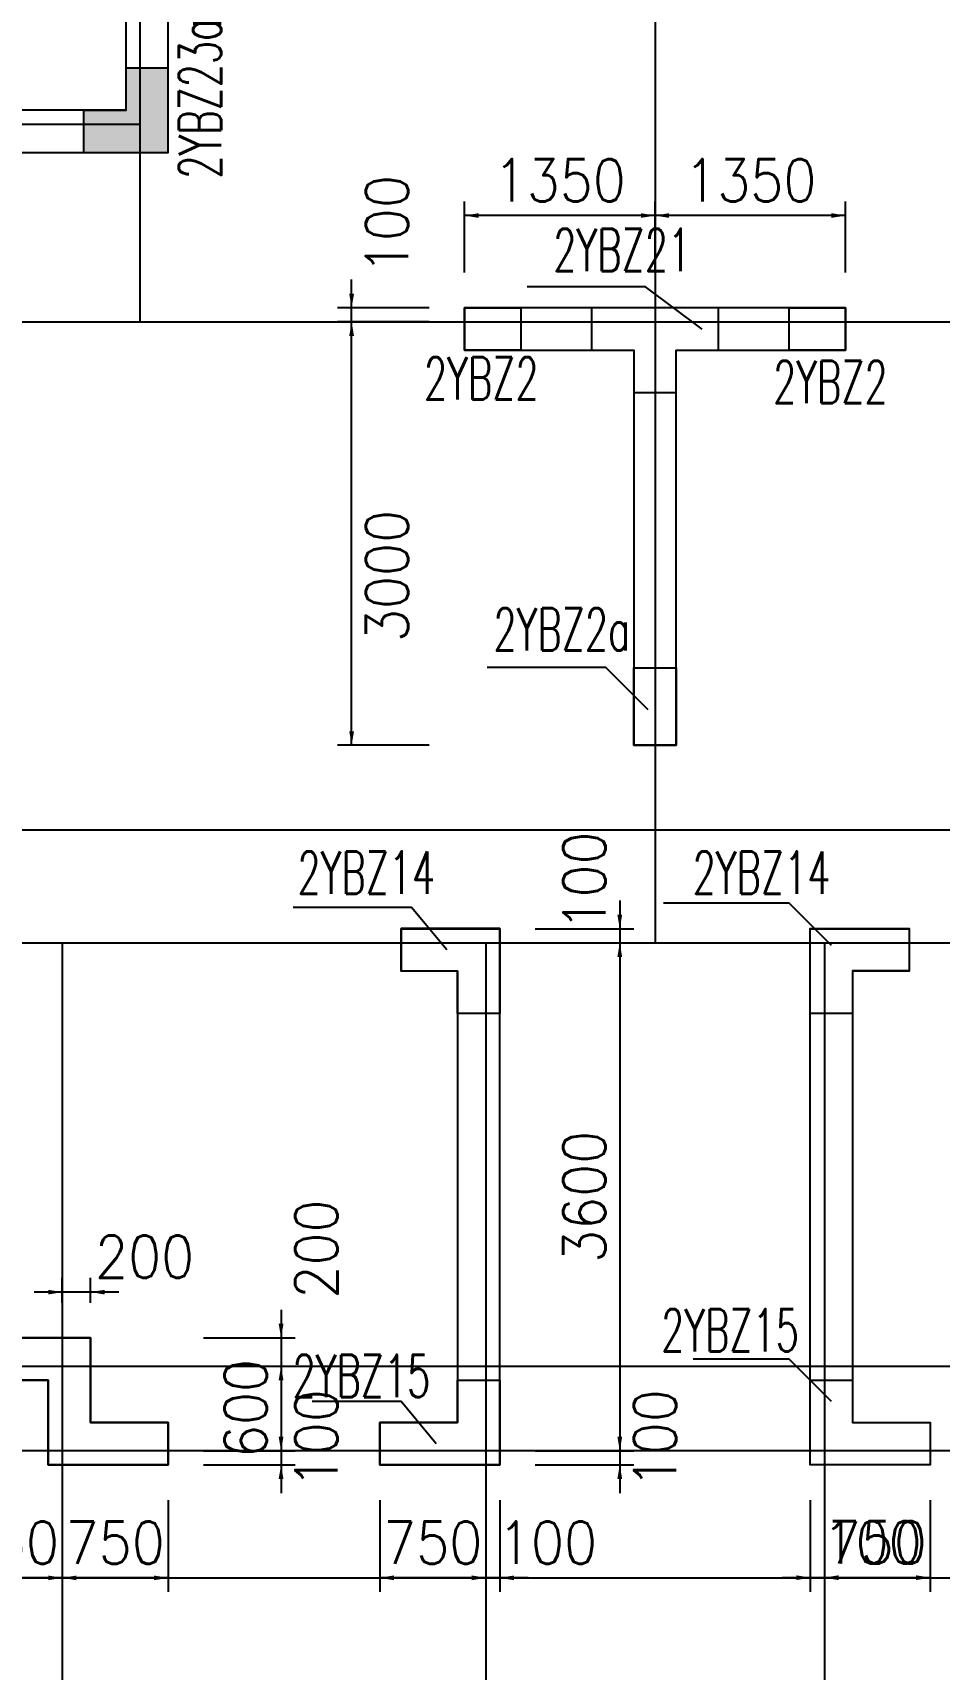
# Model space of a CAD drawing. Extents: x 387171 to 699106, y 11966 to 245688.
# Drawn here: x 568298 to 574722, y 217889 to 229487 of the extents above; entities that cross this region are included whole.
import ezdxf

# ---------------------------------------------------------------- set-up
doc = ezdxf.new("R2010")
doc.units = 0
doc.header["$LTSCALE"] = 100
doc.header["$MEASUREMENT"] = 0
for name, color, linetype in [('b边缘构件', 235, 'Continuous'), ('DOTE', 253, 'Continuous'), ('wall-主楼', 2, 'Continuous'), ('Y阴影', 254, 'Continuous'), ('小尺寸', 4, 'Continuous'), ('边缘构件标注', 1, 'Continuous')]:
    doc.layers.add(name, color=color, linetype=linetype)
doc.styles.get("Standard").update_dxf_attribs({"font": 'standard'})
doc.dimstyles.get("Standard").update_dxf_attribs({"dimtxt": 300, "dimasz": 100, "dimexe": 100, "dimexo": 250, "dimgap": 100, "dimtad": 0, "dimtoh": 1, "dimdec": 0, "dimdsep": 46, "dimcen": 0.09, "dimclrt": 7, "dimadec": 0, "dimazin": 0, "dimtfac": 1, "dimtdec": 4, "dimtofl": 0, "dimtmove": 0, "dimatfit": 3, "dimfxl": 1, "dimtolj": 1, "dimtzin": 0, "dimarcsym": 0})

# ---------------------------------------------------------------- blocks, each defined once
blk = doc.blocks.new('*D2613')
at = {"layer": '小尺寸', "color": 0, "linetype": 'ByBlock', "lineweight": -2}
for p, q in [((570058, 220437), (570058, 219837)), ((569508, 220237), (570158, 220237)), ((569508, 220037), (570158, 220037))]:
    blk.add_line(p, q, dxfattribs=at)
for points in [[(570058, 220237), (570041, 220337), (570075, 220337)], [(570058, 220037), (570075, 219937), (570041, 219937)]]:
    blk.add_solid(points, dxfattribs=at)
at = {"layer": '小尺寸', "color": 7, "linetype": 'Continuous', "lineweight": -2, "insert": (570308, 220867), "char_height": 300, "width": 566.67, "attachment_point": 5, "rotation": 90}
blk.add_mtext('200', dxfattribs=at)
blk = doc.blocks.new('*D2248')
at = {"layer": '小尺寸', "color": 0, "linetype": 'ByBlock', "lineweight": -2}
for p, q in [((570058, 219637), (570058, 219137)), ((569508, 219437), (570158, 219437)), ((569508, 219337), (570158, 219337))]:
    blk.add_line(p, q, dxfattribs=at)
for points in [[(570058, 219437), (570041, 219537), (570075, 219537)], [(570058, 219337), (570075, 219237), (570041, 219237)]]:
    blk.add_solid(points, dxfattribs=at)
at = {"layer": '小尺寸', "color": 7, "linetype": 'Continuous', "lineweight": -2, "insert": (570308, 219523), "char_height": 300, "width": 476.67, "attachment_point": 5, "rotation": 90}
blk.add_mtext('100', dxfattribs=at)
blk = doc.blocks.new('*D4119')
at = {"layer": '小尺寸', "color": 0, "linetype": 'ByBlock', "lineweight": -2}
for p, q in [((572458, 223337), (572458, 222837)), ((571858, 223137), (572558, 223137)), ((571858, 223037), (572558, 223037))]:
    blk.add_line(p, q, dxfattribs=at)
for points in [[(572458, 223137), (572441, 223237), (572475, 223237)], [(572458, 223037), (572475, 222937), (572441, 222937)]]:
    blk.add_solid(points, dxfattribs=at)
at = {"layer": '小尺寸', "color": 7, "linetype": 'Continuous', "lineweight": -2, "insert": (572208, 223475), "char_height": 300, "width": 476.67, "attachment_point": 5, "rotation": 90}
blk.add_mtext('100', dxfattribs=at)
blk = doc.blocks.new('*D3880')
at = {"layer": '小尺寸', "color": 0, "linetype": 'ByBlock', "lineweight": -2}
for p, q in [((572458, 219637), (572458, 219137)), ((571858, 219437), (572558, 219437)), ((571858, 219337), (572558, 219337))]:
    blk.add_line(p, q, dxfattribs=at)
for points in [[(572458, 219437), (572441, 219537), (572475, 219537)], [(572458, 219337), (572475, 219237), (572441, 219237)]]:
    blk.add_solid(points, dxfattribs=at)
at = {"layer": '小尺寸', "color": 7, "linetype": 'Continuous', "lineweight": -2, "insert": (572708, 219523), "char_height": 300, "width": 476.67, "attachment_point": 5, "rotation": 90}
blk.add_mtext('100', dxfattribs=at)
blk = doc.blocks.new('*D49')
at = {"layer": '小尺寸', "color": 0, "linetype": 'ByBlock', "lineweight": -2}
for p, q in [((571108, 227437), (570458, 227437)), ((570558, 224437), (570558, 227437)), ((571108, 224437), (570458, 224437))]:
    blk.add_line(p, q, dxfattribs=at)
for points in [[(570558, 227437), (570575, 227337), (570541, 227337)], [(570558, 224437), (570541, 224537), (570575, 224537)]]:
    blk.add_solid(points, dxfattribs=at)
at = {"layer": '小尺寸', "color": 7, "linetype": 'Continuous', "lineweight": -2, "insert": (570808, 225637), "char_height": 300, "width": 780, "attachment_point": 5, "rotation": 90}
blk.add_mtext('3000', dxfattribs=at)
blk = doc.blocks.new('*D4377')
at = {"layer": '小尺寸', "color": 0, "linetype": 'ByBlock', "lineweight": -2}
for p, q in [((570558, 227237), (570558, 227737)), ((571108, 227537), (570458, 227537)), ((571108, 227437), (570458, 227437))]:
    blk.add_line(p, q, dxfattribs=at)
for points in [[(570558, 227537), (570541, 227637), (570575, 227637)], [(570558, 227437), (570575, 227337), (570541, 227337)]]:
    blk.add_solid(points, dxfattribs=at)
at = {"layer": '小尺寸', "color": 7, "linetype": 'Continuous', "lineweight": -2, "insert": (570808, 228127), "char_height": 300, "width": 476.67, "attachment_point": 5, "rotation": 90}
blk.add_mtext('100', dxfattribs=at)
blk = doc.blocks.new('*D4267')
at = {"layer": '小尺寸', "color": 0, "linetype": 'ByBlock', "lineweight": -2}
for p, q in [((572708, 227788), (572708, 228291)), ((574058, 227788), (574058, 228291)), ((574058, 228191), (572708, 228191))]:
    blk.add_line(p, q, dxfattribs=at)
for points in [[(572708, 228191), (572808, 228208), (572808, 228175)], [(574058, 228191), (573958, 228175), (573958, 228208)]]:
    blk.add_solid(points, dxfattribs=at)
at = {"layer": '小尺寸', "color": 7, "linetype": 'Continuous', "lineweight": -2, "insert": (573383, 228441), "char_height": 300, "width": 690, "attachment_point": 5, "rotation": 360}
blk.add_mtext('1350', dxfattribs=at)
blk = doc.blocks.new('*D2122')
at = {"layer": '小尺寸', "color": 0, "linetype": 'ByBlock', "lineweight": -2}
for p, q in [((571358, 227787), (571358, 228291)), ((572708, 227787), (572708, 228291)), ((572708, 228191), (571358, 228191))]:
    blk.add_line(p, q, dxfattribs=at)
for points in [[(571358, 228191), (571458, 228208), (571458, 228175)], [(572708, 228191), (572608, 228175), (572608, 228208)]]:
    blk.add_solid(points, dxfattribs=at)
at = {"layer": '小尺寸', "color": 7, "linetype": 'Continuous', "lineweight": -2, "insert": (572033, 228441), "char_height": 300, "width": 690, "attachment_point": 5, "rotation": 360}
blk.add_mtext('1350', dxfattribs=at)
blk = doc.blocks.new('*D4295')
at = {"layer": '小尺寸', "color": 0, "linetype": 'ByBlock', "lineweight": -2}
for p, q in [((568508, 220487), (568508, 220662)), ((568708, 220487), (568708, 220662)), ((568908, 220562), (568308, 220562))]:
    blk.add_line(p, q, dxfattribs=at)
for points in [[(568508, 220562), (568408, 220545), (568408, 220578)], [(568708, 220562), (568808, 220578), (568808, 220545)]]:
    blk.add_solid(points, dxfattribs=at)
at = {"layer": '小尺寸', "color": 7, "linetype": 'Continuous', "lineweight": -2, "insert": (569091, 220812), "char_height": 300, "width": 566.67, "attachment_point": 5, "rotation": 360}
blk.add_mtext('200', dxfattribs=at)
blk = doc.blocks.new('*D3296')
at = {"layer": '小尺寸', "color": 0, "linetype": 'ByBlock', "lineweight": -2}
for p, q in [((571858, 223037), (572558, 223037)), ((572458, 223037), (572458, 219437)), ((571858, 219437), (572558, 219437))]:
    blk.add_line(p, q, dxfattribs=at)
for points in [[(572458, 223037), (572475, 222937), (572441, 222937)], [(572458, 219437), (572441, 219537), (572475, 219537)]]:
    blk.add_solid(points, dxfattribs=at)
at = {"layer": '小尺寸', "color": 7, "linetype": 'Continuous', "lineweight": -2, "insert": (572208, 221237), "char_height": 300, "width": 775, "attachment_point": 5, "rotation": 90}
blk.add_mtext('3600', dxfattribs=at)
blk = doc.blocks.new('*D4312')
at = {"layer": '小尺寸', "color": 0, "linetype": 'ByBlock', "lineweight": -2}
for p, q in [((569508, 220037), (570158, 220037)), ((570058, 220037), (570058, 219437)), ((569508, 219437), (570158, 219437))]:
    blk.add_line(p, q, dxfattribs=at)
for points in [[(570058, 220037), (570075, 219937), (570041, 219937)], [(570058, 219437), (570041, 219537), (570075, 219537)]]:
    blk.add_solid(points, dxfattribs=at)
at = {"layer": '小尺寸', "color": 7, "linetype": 'Continuous', "lineweight": -2, "insert": (569808, 219737), "char_height": 300, "width": 556.67, "attachment_point": 5, "rotation": 90}
blk.add_mtext('600', dxfattribs=at)
blk = doc.blocks.new('*D2263')
at = {"layer": '小尺寸', "color": 0, "linetype": 'ByBlock', "lineweight": -2}
for p, q in [((570758, 219087), (570758, 218437)), ((571508, 218944), (571508, 218437)), ((571508, 218537), (570758, 218537))]:
    blk.add_line(p, q, dxfattribs=at)
for points in [[(570758, 218537), (570858, 218554), (570858, 218520)], [(571508, 218537), (571408, 218520), (571408, 218554)]]:
    blk.add_solid(points, dxfattribs=at)
at = {"layer": '小尺寸', "color": 7, "linetype": 'Continuous', "lineweight": -2, "insert": (571133, 218787), "char_height": 300, "width": 566.67, "attachment_point": 5, "rotation": 360}
blk.add_mtext('750', dxfattribs=at)
blk = doc.blocks.new('*D2013')
at = {"layer": '小尺寸', "color": 0, "linetype": 'ByBlock', "lineweight": -2}
for p, q in [((574658, 219087), (574658, 218438)), ((573908, 218957), (573908, 218438)), ((574658, 218538), (573908, 218538))]:
    blk.add_line(p, q, dxfattribs=at)
for points in [[(573908, 218538), (574008, 218555), (574008, 218521)], [(574658, 218538), (574558, 218521), (574558, 218555)]]:
    blk.add_solid(points, dxfattribs=at)
at = {"layer": '小尺寸', "color": 7, "linetype": 'Continuous', "lineweight": -2, "insert": (574283, 218788), "char_height": 300, "width": 566.67, "attachment_point": 5, "rotation": 360}
blk.add_mtext('750', dxfattribs=at)
blk = doc.blocks.new('*D2766')
at = {"layer": '小尺寸', "color": 0, "linetype": 'ByBlock', "lineweight": -2}
for p, q in [((573808, 219087), (573808, 218438)), ((573908, 218957), (573908, 218438)), ((574108, 218538), (573608, 218538))]:
    blk.add_line(p, q, dxfattribs=at)
for points in [[(573808, 218538), (573708, 218521), (573708, 218555)], [(573908, 218538), (574008, 218555), (574008, 218521)]]:
    blk.add_solid(points, dxfattribs=at)
at = {"layer": '小尺寸', "color": 7, "linetype": 'Continuous', "lineweight": -2, "insert": (574246, 218788), "char_height": 300, "width": 476.67, "attachment_point": 5, "rotation": 360}
blk.add_mtext('100', dxfattribs=at)
blk = doc.blocks.new('*D2496')
at = {"layer": '小尺寸', "color": 0, "linetype": 'ByBlock', "lineweight": -2}
for p, q in [((571608, 219087), (571608, 218437)), ((571808, 218537), (571308, 218537)), ((571508, 218563), (571508, 218437))]:
    blk.add_line(p, q, dxfattribs=at)
for points in [[(571508, 218537), (571408, 218520), (571408, 218553)], [(571608, 218537), (571708, 218553), (571708, 218520)]]:
    blk.add_solid(points, dxfattribs=at)
at = {"layer": '小尺寸', "color": 7, "linetype": 'Continuous', "lineweight": -2, "insert": (571946, 218787), "char_height": 300, "width": 476.67, "attachment_point": 5, "rotation": 360}
blk.add_mtext('100', dxfattribs=at)
blk = doc.blocks.new('*D3761')
at = {"layer": '小尺寸', "color": 0, "linetype": 'ByBlock', "lineweight": -2}
for p, q in [((568508, 219787), (568508, 218437)), ((569258, 219087), (569258, 218437)), ((569258, 218537), (568508, 218537))]:
    blk.add_line(p, q, dxfattribs=at)
for points in [[(568508, 218537), (568608, 218553), (568608, 218520)], [(569258, 218537), (569158, 218520), (569158, 218553)]]:
    blk.add_solid(points, dxfattribs=at)
at = {"layer": '小尺寸', "color": 7, "linetype": 'Continuous', "lineweight": -2, "insert": (568883, 218787), "char_height": 300, "width": 566.67, "attachment_point": 5, "rotation": 360}
blk.add_mtext('750', dxfattribs=at)
blk = doc.blocks.new('*D3507')
at = {"layer": '小尺寸', "color": 0, "linetype": 'ByBlock', "lineweight": -2}
for p, q in [((568508, 219787), (568508, 218437)), ((567758, 219687), (567758, 218437)), ((568508, 218537), (567758, 218537))]:
    blk.add_line(p, q, dxfattribs=at)
for points in [[(567758, 218537), (567858, 218553), (567858, 218520)], [(568508, 218537), (568408, 218520), (568408, 218553)]]:
    blk.add_solid(points, dxfattribs=at)
at = {"layer": '小尺寸', "color": 7, "linetype": 'Continuous', "lineweight": -2, "insert": (568133, 218787), "char_height": 300, "width": 566.67, "attachment_point": 5, "rotation": 360}
blk.add_mtext('750', dxfattribs=at)

msp = doc.modelspace()

# ---------------------------------------------------------------- hatches: boundary and pattern name
at = {"layer": 'Y阴影'}
msp.add_hatch(color=256, dxfattribs=at).paths.add_polyline_path([(569258.1, 229236.9), (568958.1, 229236.9), (568958.1, 228936.9), (568658.1, 228936.9), (568658.1, 228637.9), (569258.1, 228637.9)], flags=0)
h = msp.add_hatch(dxfattribs=at)
h.set_pattern_fill('ANSI31', color=256, scale=25, style=0)
h.set_pattern_definition([])
h.paths.add_polyline_path([(571358.1, 227236.9), (571358.1, 227536.9), (571758.1, 227536.9), (571758.1, 227236.9)], flags=0)
h = msp.add_hatch(dxfattribs=at)
h.set_pattern_fill('ANSI31', color=256, scale=25, style=0)
h.set_pattern_definition([])
h.paths.add_polyline_path([(572558.1, 227236.9), (572558.1, 226936.9), (572858.1, 226936.9), (572858.1, 227236.9), (573158.1, 227236.9), (573158.1, 227536.9), (572258.1, 227536.9), (572258.1, 227236.9)], flags=0)
h = msp.add_hatch(dxfattribs=at)
h.set_pattern_fill('ANSI31', color=256, scale=25, style=0)
h.set_pattern_definition([])
h.paths.add_polyline_path([(573658.1, 227236.9), (573658.1, 227536.9), (574058.1, 227536.9), (574058.1, 227236.9)], flags=0)
h = msp.add_hatch(dxfattribs=at)
h.set_pattern_fill('ANSI31', color=256, scale=25, style=0)
h.set_pattern_definition([])
h.paths.add_polyline_path([(572858.1, 224986.9), (572858.1, 224436.9), (572558.1, 224436.9), (572558.1, 224986.9)], flags=0)
h = msp.add_hatch(dxfattribs=at)
h.set_pattern_fill('ANSI31', color=256, scale=25, style=0)
h.set_pattern_definition([])
h.paths.add_polyline_path([(571608.1, 223136.9), (571608.1, 222536.9), (571308.1, 222536.9), (571308.1, 222836.9), (570908.1, 222836.9), (570908.1, 223136.9)], flags=0)
h = msp.add_hatch(dxfattribs=at)
h.set_pattern_fill('ANSI31', color=256, scale=25, style=0)
h.set_pattern_definition([])
h.paths.add_polyline_path([(574508.1, 223136.9), (574508.1, 222836.9), (574108.1, 222836.9), (574108.1, 222536.9), (573808.1, 222536.9), (573808.1, 223136.9)], flags=0)
h = msp.add_hatch(dxfattribs=at)
h.set_pattern_fill('ANSI31', color=256, scale=25, style=0)
h.set_pattern_definition([])
h.paths.add_polyline_path([(569258.1, 219636.9), (569258.1, 219336.9), (568408.1, 219336.9), (568408.1, 219936.9), (567758.1, 219936.9), (567758.1, 220236.9), (568708.1, 220236.9), (568708.1, 219636.9)], flags=0)
h = msp.add_hatch(dxfattribs=at)
h.set_pattern_fill('ANSI31', color=256, scale=25, style=0)
h.set_pattern_definition([])
h.paths.add_polyline_path([(571608.1, 219936.9), (571608.1, 219336.9), (570758.1, 219336.9), (570758.1, 219636.9), (571308.1, 219636.9), (571308.1, 219936.9)], flags=0)
h = msp.add_hatch(dxfattribs=at)
h.set_pattern_fill('ANSI31', color=256, scale=25, style=0)
h.set_pattern_definition([])
h.paths.add_polyline_path([(574658.1, 219636.9), (574658.1, 219336.9), (573808.1, 219336.9), (573808.1, 219936.9), (574108.1, 219936.9), (574108.1, 219636.9)], flags=0)

# ---------------------------------------------------------------- linework, layer by layer
at = {"layer": 'b边缘构件'}
for points in [[(569258.1, 229236.9), (568958.1, 229236.9), (568958.1, 228936.9), (568658.1, 228936.9), (568658.1, 228637.9), (569258.1, 228637.9)], [(571358.1, 227236.9), (571358.1, 227536.9), (571758.1, 227536.9), (571758.1, 227236.9)], [(572558.1, 227236.9), (572558.1, 226936.9), (572858.1, 226936.9), (572858.1, 227236.9), (573158.1, 227236.9), (573158.1, 227536.9), (572258.1, 227536.9), (572258.1, 227236.9)], [(573658.1, 227236.9), (573658.1, 227536.9), (574058.1, 227536.9), (574058.1, 227236.9)]]:
    msp.add_lwpolyline(points, close=True, dxfattribs=at)
for points in [[(572858.1, 224986.9), (572858.1, 224436.9), (572558.1, 224436.9), (572558.1, 224986.9), (572858.1, 224986.9)], [(571608.1, 223136.9), (571608.1, 222536.9), (571308.1, 222536.9), (571308.1, 222836.9), (570908.1, 222836.9), (570908.1, 223136.9), (571608.1, 223136.9)], [(574508.1, 223136.9), (574508.1, 222836.9), (574108.1, 222836.9), (574108.1, 222536.9), (573808.1, 222536.9), (573808.1, 223136.9), (574508.1, 223136.9)], [(569258.1, 219636.9), (569258.1, 219336.9), (568408.1, 219336.9), (568408.1, 219936.9), (567758.1, 219936.9), (567758.1, 220236.9), (568708.1, 220236.9), (568708.1, 219636.9), (569258.1, 219636.9)], [(571608.1, 219936.9), (571608.1, 219336.9), (570758.1, 219336.9), (570758.1, 219636.9), (571308.1, 219636.9), (571308.1, 219936.9), (571608.1, 219936.9)], [(574658.1, 219636.9), (574658.1, 219336.9), (573808.1, 219336.9), (573808.1, 219936.9), (574108.1, 219936.9), (574108.1, 219636.9), (574658.1, 219636.9)]]:
    msp.add_lwpolyline(points, dxfattribs=at)
at = {"layer": 'DOTE'}
for p, q in [((569058.1, 234260.7), (569058.1, 227437.9)), ((572708.1, 234260.7), (572708.1, 223037.9)), ((558308.1, 228837.9), (569058.1, 228837.9)), ((539629.1, 227437.9), (590108.1, 227437.9)), ((539629.1, 223837.9), (599108.1, 223837.9)), ((539629.1, 223037.9), (585908.1, 223037.9)), ((568508.1, 223037.9), (568508.1, 210429.3)), ((571508.1, 223037.9), (571508.1, 210429.3)), ((573908.1, 223037.9), (573908.1, 210429.3)), ((539629.1, 220037.9), (582908.1, 220037.9)), ((587069.7, 219437.9), (539629.1, 219437.9)), ((530358.1, 218537.9), (599408.1, 218537.9))]:
    msp.add_line(p, q, dxfattribs=at)
at = {"layer": 'wall-主楼'}
for points in [[(566558.1, 229487.9), (566558.1, 228637.9), (569258.1, 228637.9), (569258.1, 231437.9), (566558.1, 231437.9), (566558.1, 230587.9), (566758.1, 230587.9), (566758.1, 231137.9), (568958.1, 231137.9), (568958.1, 228937.9), (566758.1, 228937.9), (566758.1, 229487.9)], [(574057.8, 227237.9), (574057.8, 227537.9), (571357.8, 227537.9), (571357.8, 227237.9), (572558.1, 227237.9), (572558.1, 224437.9), (572858.1, 224437.9), (572858.1, 227237.9)], [(571308.1, 222837.9), (571308.1, 219637.9), (570758.1, 219637.9), (570758.1, 219337.9), (571608.1, 219337.9), (571608.1, 223137.9), (570908.1, 223137.9), (570908.1, 222837.9)], [(574658.1, 219337.9), (573808.1, 219337.9), (573808.1, 223137.9), (574508.1, 223137.9), (574508.1, 222837.9), (574108.1, 222837.9), (574108.1, 219637.9), (574658.1, 219637.9)], [(567757.8, 219937.9), (568408.1, 219937.9), (568408.1, 219337.9), (569258.1, 219337.9), (569258.1, 219637.9), (568708.1, 219637.9), (568708.1, 220237.9), (567757.8, 220237.9)]]:
    msp.add_lwpolyline(points, close=True, dxfattribs=at)
at = {"layer": '边缘构件标注', "color": 200}
for points in [[(573041.2, 227386.9), (572641.2, 227686.9), (571801.2, 227686.9)], [(572659, 224689.3), (572359, 224989.3), (571519, 224989.3)], [(571233.1, 222986.9), (570983.1, 223286.9), (570143.1, 223286.9)], [(573958.1, 223018.9), (573658.1, 223318.9), (572768.1, 223318.9)], [(573958.1, 219786.9), (573658.1, 220086.9), (572978.1, 220086.9)], [(571158.1, 219486.9), (570908.1, 219786.9), (570278.1, 219786.9)]]:
    msp.add_lwpolyline(points, dxfattribs=at)

# ---------------------------------------------------------------- texts
at = {"layer": '边缘构件标注', "color": 200, "width": 0.7}
for s, rotation, p in [('2YBZ23a', 90, (569634.1, 228452.9)), ('2YBZ21', 360, (571987, 227797.8)), ('2YBZ2', 360, (571071, 226886.5)), ('2YBZ2', 360, (573544.2, 226861)), ('2YBZ2a', 360, (571562.8, 225108)), ('2YBZ14', 360, (570174.1, 223384.4)), ('2YBZ14', 360, (572974.5, 223384.4)), ('2YBZ15', 360, (572751.2, 220142)), ('2YBZ15', 360, (570139.3, 219817.4))]:
    msp.add_text(s, height=300, rotation=rotation, dxfattribs=at).set_placement(p)

# ---------------------------------------------------------------- dimensions: what is measured, and where the dimension line sits
at = {"layer": '小尺寸'}
for base, p1, p2, picture, middle in [((571358.1, 228191.2), (572708.1, 227536.9), (571358.1, 227536.9), '*D2122', (572033.1, 228441.2)), ((572708.1, 228191.2), (574058.1, 227537.9), (572708.1, 227537.9), '*D4267', (573383.1, 228441.2)), ((568508.1, 220561.7), (568708.1, 220236.9), (568508.1, 220236.9), '*D4295', (568608.1, 220811.7)), ((567758.1, 218536.6), (568508.1, 220036.6), (567758.1, 219936.9), '*D3507', (568133.1, 218786.6)), ((568508.1, 218536.6), (569258.1, 219336.9), (568508.1, 220036.6), '*D3761', (568883.1, 218786.6)), ((570758.1, 218536.9), (571508.1, 219193.7), (570758.1, 219336.9), '*D2263', (571133.1, 218786.9)), ((571508.1, 218536.6), (571608.1, 219336.9), (571508.1, 218812.7), '*D2496', (571558.1, 218786.6)), ((573808.1, 218538.1), (573908.1, 219206.9), (573808.1, 219336.9), '*D2766', (573858.1, 218788.1)), ((573908.1, 218538.1), (574658.1, 219336.9), (573908.1, 219206.9), '*D2013', (574283.1, 218788.1))]:
    dim = msp.add_linear_dim(base=base, p1=p1, p2=p2, angle=180, dimstyle='Standard', dxfattribs=at)
    dim.commit()
    dim.dimension.update_dxf_attribs({"geometry": picture, "text_midpoint": middle})
for p1, p2, distance, picture, middle in [((571358.1, 227436.6), (571358.1, 227536.9), 800, '*D4377', (570808.1, 227738.9)), ((571358.1, 224436.9), (571358.1, 227436.6), 800, '*D49', (570808.1, 225636.8)), ((571608.1, 223136.9), (571608.1, 223036.6), 850, '*D4119', (572208.1, 223086.8)), ((571608.1, 223036.6), (571608.1, 219436.6), 850, '*D3296', (572208.1, 221236.6)), ((569258.1, 220236.9), (569258.1, 220036.6), 800, '*D2613', (570308.1, 220383.8)), ((569258.1, 220036.6), (569258.1, 219436.6), 800, '*D4312', (569808.1, 219736.6)), ((569258.1, 219436.6), (569258.1, 219336.9), 800, '*D2248', (570308.1, 219135)), ((571608.1, 219436.6), (571608.1, 219336.9), 850, '*D3880', (572708.1, 219135))]:
    dim = msp.add_aligned_dim(p1=p1, p2=p2, distance=distance, dimstyle='Standard', dxfattribs=at)
    dim.commit()
    dim.dimension.update_dxf_attribs({"geometry": picture, "text_midpoint": middle})

doc.saveas('drawing.dxf')
